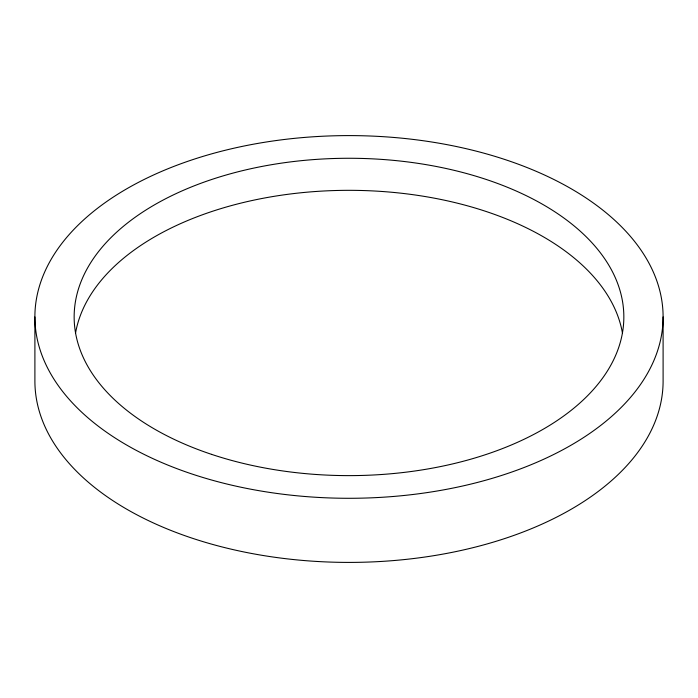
<?xml version="1.0" encoding="UTF-8"?>
<svg xmlns="http://www.w3.org/2000/svg" width="698" height="698" viewBox="0 0 698 698"><rect width="100%" height="100%" fill="white"/><g stroke="black" fill="none" stroke-linecap="round" stroke-linejoin="round"><path stroke-width="1.05" d="M663.1 316.944A314.1 181.34 0 0 1 191.95 473.994A314.1 181.34 0 0 1 191.95 159.894A314.1 181.34 0 0 1 663.1 316.944L663.1 381.056A314.1 181.34 0 0 1 349 562.405A314.1 181.34 0 0 1 34.9 381.056L34.9 316.944M75.55 333.077A274.838 158.673 0 0 1 349 190.327A274.838 158.673 0 0 1 622.45 333.077M211.581 454.363A274.838 158.673 0 0 0 623.838 316.944A274.838 158.673 0 0 0 211.581 179.526A274.838 158.673 0 0 0 211.581 454.363"/></g></svg>
